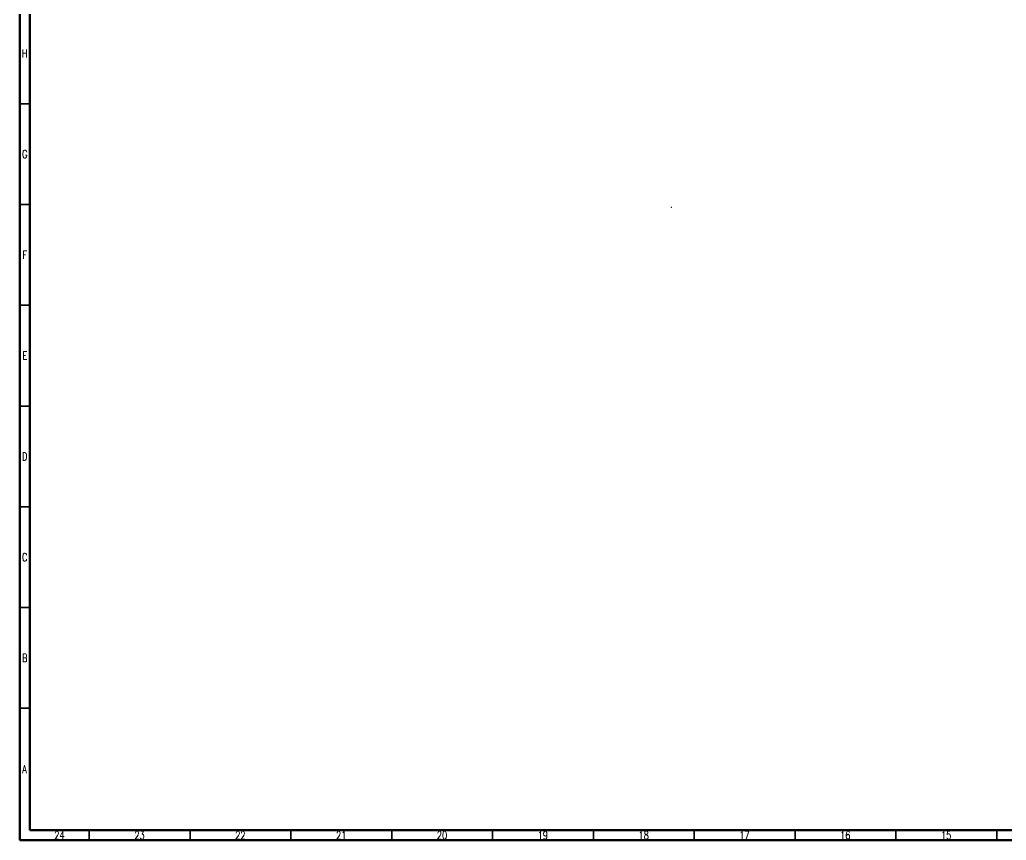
# Model space of a CAD drawing. Header units: millimetres. Extents: x 15 to 1184, y 5 to 836.
# Drawn here: x 15 to 504.3, y 5 to 412.2 of the extents above; entities that cross this region are included whole.
import ezdxf

# ---------------------------------------------------------------- set-up
doc = ezdxf.new("R2010")
doc.units = ezdxf.units.MM
doc.header["$PDSIZE"] = -1
doc.layers.get('0').update_dxf_attribs({"lineweight": 18})
doc.styles.add('SLDTEXTSTYLE0', font='txt.shx', dxfattribs={"width": 0.75})

msp = doc.modelspace()

# ---------------------------------------------------------------- linework, layer by layer
at = {"color": 7, "linetype": 'Continuous', "lineweight": 70}
for p, q in [((15, 5), (15, 836)), ((20, 10), (20, 831)), ((1179, 10), (20, 10)), ((1184, 5), (15, 5))]:
    msp.add_line(p, q, dxfattribs=at)
at = {"color": 7, "linetype": 'Continuous', "lineweight": 35}
for p, q in [((20, 370.5), (15, 370.5)), ((20, 320.5), (15, 320.5)), ((20, 270.5), (15, 270.5)), ((20, 220.5), (15, 220.5)), ((20, 170.5), (15, 170.5)), ((20, 120.5), (15, 120.5)), ((20, 70.5), (15, 70.5)), ((49.5, 10), (49.5, 5)), ((99.5, 10), (99.5, 5)), ((149.5, 10), (149.5, 5)), ((199.5, 10), (199.5, 5)), ((249.5, 10), (249.5, 5)), ((299.5, 10), (299.5, 5)), ((349.5, 10), (349.5, 5)), ((399.5, 10), (399.5, 5)), ((449.5, 10), (449.5, 5)), ((499.5, 10), (499.5, 5))]:
    msp.add_line(p, q, dxfattribs=at)
at = {"color": 7, "linetype": 'Continuous'}
for q in [(338.157, 319.369), (338.311, 319.06)]:
    msp.add_line((338.157, 319.06), q, dxfattribs=at)
msp.add_point((338.157, 319.06), dxfattribs=at)

# ---------------------------------------------------------------- texts
at = {"color": 7, "linetype": 'Continuous', "lineweight": 0, "attachment_point": 2, "style": 'SLDTEXTSTYLE0'}
for s, insert, char_height, width in [('H', (17.49, 397.47), 3.969, 2.97656), ('G', (17.487, 347.47), 3.969, 3.40179), ('F', (17.458, 297.47), 3.969, 2.55134), ('E', (17.508, 247.47), 3.969, 2.55134), ('D', (17.453, 197.47), 3.969, 2.97656), ('C', (17.459, 147.47), 3.969, 2.97656), ('B', (17.471, 97.47), 3.969, 2.97656), ('A', (17.34, 42.22), 3.969, 3.40179), ('24', (34.67, 9.47), 3.9687, 7.22879), ('23', (74.42, 9.47), 3.9687, 6.80357), ('22', (124.42, 9.47), 3.9687, 7.22879), ('21', (174.42, 9.47), 3.9687, 5.95312), ('20', (224.42, 9.47), 3.9687, 7.22879), ('19', (274.42, 9.47), 3.9687, 5.95312), ('18', (324.42, 9.47), 3.9687, 5.95312), ('17', (374.42, 9.47), 3.9687, 5.95312), ('16', (424.42, 9.47), 3.9687, 5.95312), ('15', (474.42, 9.47), 3.9687, 5.5279)]:
    msp.add_mtext(s, dxfattribs=dict(at, insert=insert, char_height=char_height, width=width))

doc.saveas('drawing.dxf')
